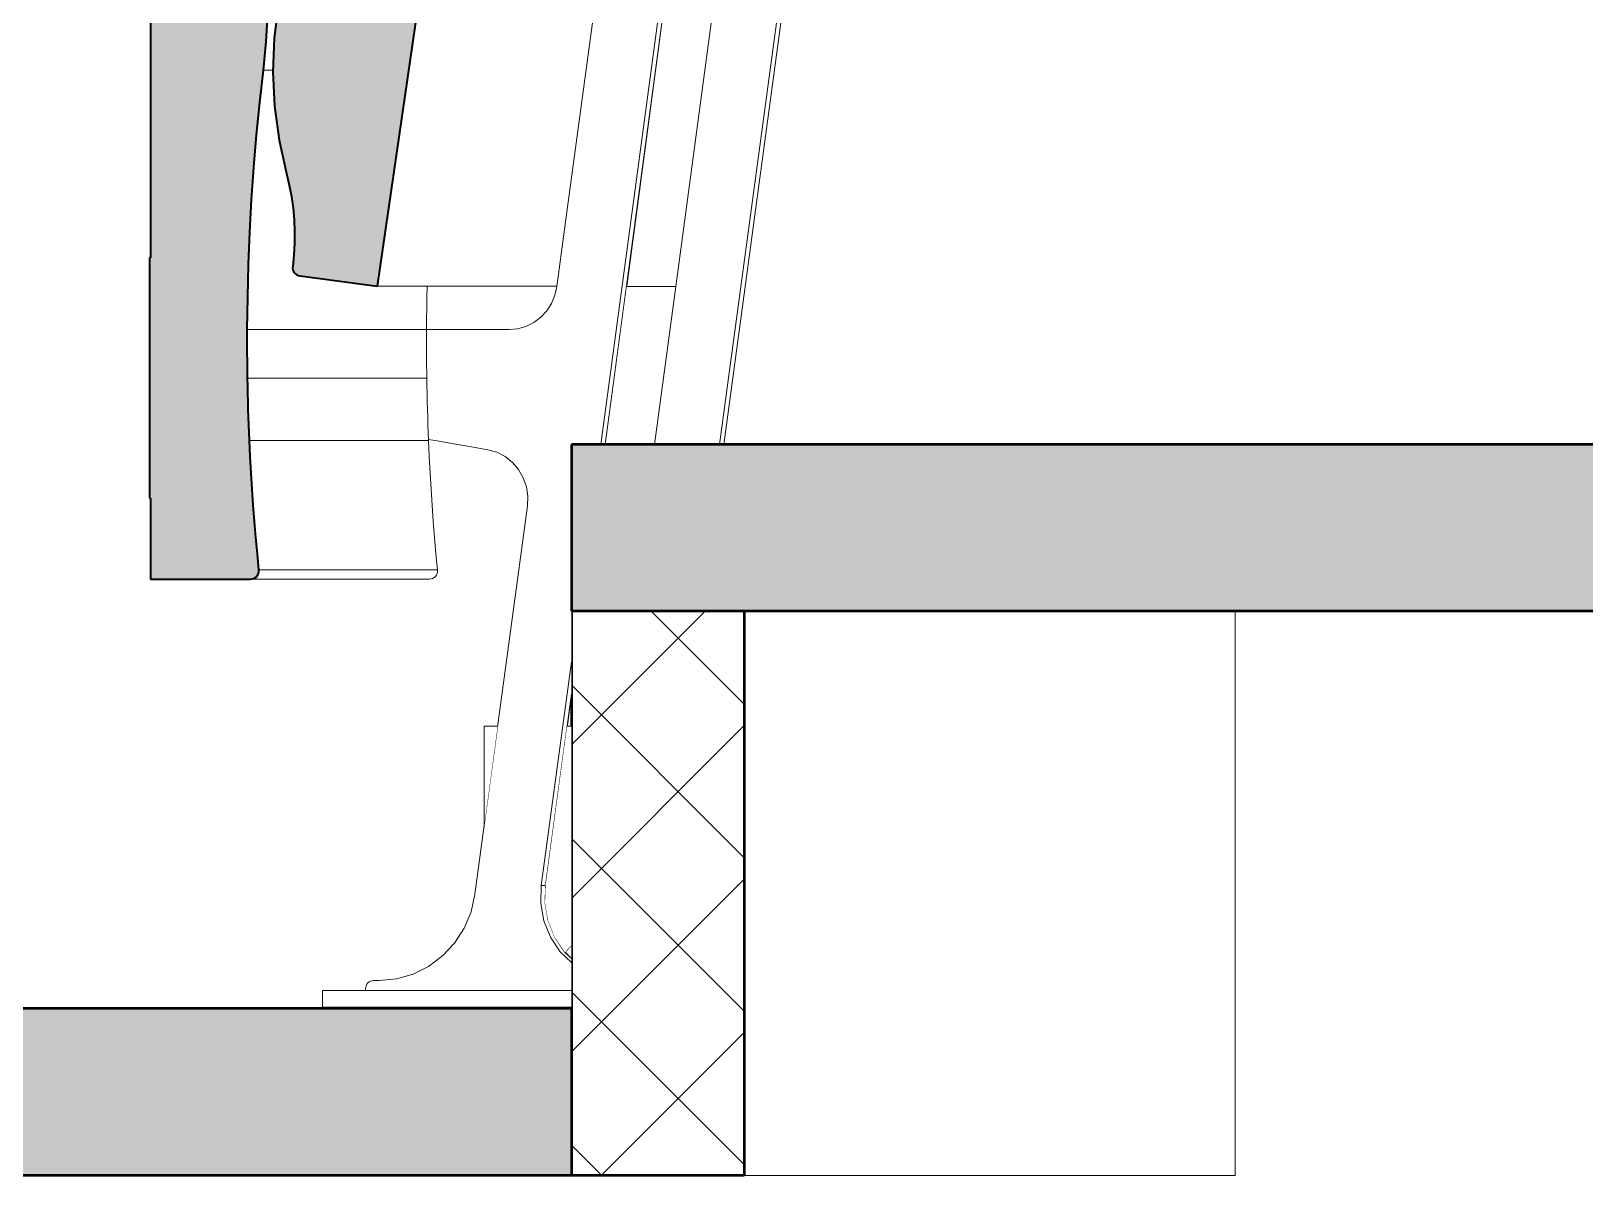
# Model space of a CAD drawing. Header units: millimetres. Extents: x -46169 to 247764, y -86316 to 18123.
# Drawn here: x 237714 to 238645, y -80099 to -79400 of the extents above; entities that cross this region are included whole.
import ezdxf

# ---------------------------------------------------------------- set-up
doc = ezdxf.new("R2010")
doc.units = ezdxf.units.MM
doc.header["$MEASUREMENT"] = 0
doc.linetypes.add('Wipeout_Contour', pattern=[1000, 0, -1000])
for name, color, linetype in [('New_A-20-M_Floor_Slab', 7, 'Continuous'), ('New_A-20-M_Roof', 7, 'Continuous'), ('New_A-25-M_Wall_Int', 7, 'Continuous'), ('New_A-35-M_FFE_Fixed', 7, 'Continuous')]:
    doc.layers.add(name, color=color, linetype=linetype)
for name, color, linetype, lineweight, true_color in [('New_A-20-M_Floor_Slab_Pen_No__107', 7, 'Continuous', 15, 0xa6a6a6), ('New_A-20-M_Floor_Slab_Pen_No__27', 7, 'Continuous', 50, 0x2a2a2a), ('New_A-20-M_Floor_Slab_Pen_No__29', 7, 'Continuous', 50, 0x2a2a2a), ('New_A-20-M_Floor_Slab_Pen_No__81', 7, 'Continuous', 20, 0x6a6a6a), ('New_A-35-M_FFE_Fixed_Pen_No__104', 7, 'Continuous', 15, 0xa6a6a6), ('New_A-35-M_FFE_Fixed_Pen_No__44', 7, 'Continuous', 35, 0x444444)]:
    doc.layers.add(name, color=color, linetype=linetype, lineweight=lineweight, true_color=true_color)
for name, color, linetype, lineweight in [('New_A-20-M_Floor_Slab_Pen_No__87', 8, 'Continuous', 20), ('New_A-20-M_Floor_Slab_Pen_No__89', 8, 'Continuous', 20), ('New_A-35-M_FFE_Fixed_Pen_No__1', 7, 'Continuous', 13)]:
    doc.layers.add(name, color=color, linetype=linetype, lineweight=lineweight)

# ---------------------------------------------------------------- blocks, each defined once
blk = doc.blocks.new('Section Elem_36_5', base_point=(221877.12, -83027.49))
at = {"color": 254, "linetype": 'Wipeout_Contour', "lineweight": 0, "ltscale": 3262359.60868925}
blk.add_wipeout([(237950.93, -79579.22), (238000.37, -79579.22), (238005.53, -79578.74), (238010.53, -79577.31), (238015.2, -79574.99), (238019.4, -79571.85), (238022.98, -79567.98), (238025.85, -79563.51), (238027.9, -79558.59), (238029.07, -79553.36), (238029.08, -79553.29), (237951.31, -79553.29), (237951.15, -79559.75)], dxfattribs=at).dxf.layer = 'New_A-25-M_Wall_Int'
at = {"color": 254, "linetype": 'Wipeout_Contour', "lineweight": 0, "ltscale": 1004134.804204166}
blk.add_wipeout([(238057.91, -79647.99), (238087.49, -79647.99), (238100.25, -79553.36), (238070.67, -79553.36)], dxfattribs=at).dxf.layer = 'New_A-25-M_Wall_Int'
at = {"color": 254, "linetype": 'Wipeout_Contour', "lineweight": 0, "ltscale": 753180.432193}
blk.add_wipeout([(238037.76, -79797.47), (238035.16, -79816.74), (238037.76, -79816.74)], dxfattribs=at).dxf.layer = 'New_A-25-M_Wall_Int'
blk = doc.blocks.new('Section Elem_75_5', base_point=(221877.12, -83027.49))
at = {"color": 254, "linetype": 'Wipeout_Contour', "lineweight": 0, "ltscale": 1005508.929071973}
blk.add_wipeout([(238435.4, -79747.99), (238235.4, -79747.99), (238235.4, -80085.99), (238435.4, -80085.99)], dxfattribs=at).dxf.layer = 'New_A-20-M_Floor_Slab'
at = {"layer": 'New_A-20-M_Floor_Slab_Pen_No__87', "linetype": 'Continuous'}
for p, q in [((238435.4, -80085.99), (238435.4, -79747.99)), ((238235.4, -80085.99), (238435.4, -80085.99))]:
    blk.add_line(p, q, dxfattribs=at)
blk = doc.blocks.new('Section Elem_76_5', base_point=(221877.12, -83027.49))
at = {"layer": 'New_A-20-M_Floor_Slab_Pen_No__27', "linetype": 'Continuous'}
for p, q in [((238037.76, -79747.99), (238037.76, -79985.99)), ((238037.76, -79985.99), (238037.76, -80085.99))]:
    blk.add_line(p, q, dxfattribs=at)
at = {"color": 254, "linetype": 'Wipeout_Contour', "lineweight": 0, "ltscale": 1004951.23811789}
blk.add_wipeout([(238141.29, -80085.99), (238235.4, -80085.99), (238235.4, -79747.99), (238141.29, -79747.99)], dxfattribs=at).dxf.layer = 'New_A-20-M_Floor_Slab'
at = {"layer": 'New_A-20-M_Floor_Slab_Pen_No__107', "linetype": 'Continuous'}
h = blk.add_hatch(dxfattribs=at)
h.set_pattern_fill('Concrete_Block_0005', color=256, style=0, pattern_type=2)
h.set_pattern_definition([(45, (221877.115, -83027.49), (-45.96194, 45.96194), []), (135, (221877.115, -83027.49), (45.96194, 45.96194), [])])
h.paths.add_polyline_path([(238141.29, -80085.99), (238141.29, -79747.99), (238037.76, -79747.99), (238037.76, -80085.99)])
at = {"layer": 'New_A-20-M_Floor_Slab_Pen_No__27', "linetype": 'Continuous'}
for p, q in [((238141.29, -79747.99), (238141.29, -80085.99)), ((238141.29, -80085.99), (238037.76, -80085.99))]:
    blk.add_line(p, q, dxfattribs=at)
at = {"layer": 'New_A-20-M_Floor_Slab_Pen_No__87', "linetype": 'Continuous'}
blk.add_line((238235.4, -80085.99), (238141.29, -80085.99), dxfattribs=at)
blk = doc.blocks.new('Section Elem_81_5', base_point=(221877.12, -83027.49))
at = {"color": 254, "linetype": 'Wipeout_Contour', "lineweight": 0, "ltscale": 997328.976935}
blk.add_wipeout([(240783.96, -79427.49), (230618.33, -82957.6), (230624.49, -82975.35), (240841.25, -79427.49)], dxfattribs=at).dxf.layer = 'New_A-20-M_Roof'
blk = doc.blocks.new('Section Elem_83_5', base_point=(221877.12, -83027.49))
at = {"layer": 'New_A-35-M_FFE_Fixed_Pen_No__44', "linetype": 'Continuous'}
for p, q in [((237785.61, -79536.22), (237785.06, -79536.22)), ((237785.58, -79680.22), (237785.06, -79680.22)), ((237785.58, -79680.22), (237785.58, -79728.72))]:
    blk.add_line(p, q, dxfattribs=at)
at = {"layer": 'New_A-35-M_FFE_Fixed_Pen_No__44', "linetype": 'Continuous', "flags": 128}
blk.add_lwpolyline([(237785.06, -79536.22), (237785.06, -79668.22), (237785.06, -79680.22)], dxfattribs=at)
at = {"color": 254, "linetype": 'Wipeout_Contour', "lineweight": 0, "ltscale": 1253802.841911529}
blk.add_wipeout([(237855.81, -79389.7), (237854.93, -79406.78), (237859.64, -79406.78), (237859.73, -79404.35), (237861.53, -79389.7)], dxfattribs=at).dxf.layer = 'New_A-35-M_FFE_Fixed'
at = {"color": 254, "linetype": 'Wipeout_Contour', "lineweight": 0, "ltscale": 1253844.255161759}
blk.add_wipeout([(237851.08, -79443.16), (237859.83, -79443.16), (237858.96, -79424.85), (237859, -79423.8), (237853.27, -79423.8)], dxfattribs=at).dxf.layer = 'New_A-35-M_FFE_Fixed'
at = {"color": 254, "linetype": 'Wipeout_Contour', "lineweight": 0, "ltscale": 1755554.52675709}
blk.add_wipeout([(237847.53, -79481.95), (237846.18, -79501.38), (237870.28, -79501.38), (237870.02, -79499.51), (237868.71, -79492.6), (237867.07, -79485.76), (237866.23, -79481.95)], dxfattribs=at).dxf.layer = 'New_A-35-M_FFE_Fixed'
at = {"color": 254, "linetype": 'Wipeout_Contour', "lineweight": 0, "ltscale": 1003443.283444977}
blk.add_wipeout([(237950.96, -79597.34), (237843.6, -79597.34), (237843.64, -79600.97), (237951, -79600.97)], dxfattribs=at).dxf.layer = 'New_A-35-M_FFE_Fixed'
at = {"color": 254, "linetype": 'Wipeout_Contour', "lineweight": 0, "ltscale": 1003458.352119042}
blk.add_wipeout([(237843.74, -79608.22), (237843.83, -79612.89), (237951.17, -79612.89), (237951.09, -79608.22)], dxfattribs=at).dxf.layer = 'New_A-35-M_FFE_Fixed'
at = {"color": 254, "linetype": 'Wipeout_Contour', "lineweight": 0, "ltscale": 1003513.941555517}
blk.add_wipeout([(237844.88, -79645.63), (237845.35, -79655.35), (237952.59, -79655.35), (237952.16, -79645.63)], dxfattribs=at).dxf.layer = 'New_A-35-M_FFE_Fixed'
at = {"color": 254, "linetype": 'Wipeout_Contour', "lineweight": 0, "ltscale": 1003618.432344402}
blk.add_wipeout([(237849.61, -79713.54), (237850.57, -79723.22), (237957.46, -79723.22), (237956.57, -79713.54)], dxfattribs=at).dxf.layer = 'New_A-35-M_FFE_Fixed'
at = {"color": 254, "linetype": 'Wipeout_Contour', "lineweight": 0, "ltscale": 1004387.501944501}
blk.add_wipeout([(238027.77, -79943.32), (238025.19, -79943.32), (238031.08, -79952.06), (238033.67, -79952.06)], dxfattribs=at).dxf.layer = 'New_A-35-M_FFE_Fixed'
at = {"color": 254, "linetype": 'Wipeout_Contour', "lineweight": 0, "ltscale": 1004177.899961371}
blk.add_wipeout([(237888.66, -79985.24), (238037.76, -79985.24), (238037.76, -79975.24), (237888.66, -79975.24)], dxfattribs=at).dxf.layer = 'New_A-35-M_FFE_Fixed'
at = {"layer": 'New_A-35-M_FFE_Fixed_Pen_No__1', "linetype": 'Continuous'}
for p, q in [((237888.66, -79985.24), (237888.66, -79975.24)), ((238037.76, -79985.24), (237888.66, -79985.24))]:
    blk.add_line(p, q, dxfattribs=at)
at = {"color": 254, "linetype": 'Wipeout_Contour', "lineweight": 0, "ltscale": 1003055.993396567}
blk.add_wipeout([(237854.93, -79406.78), (237853.27, -79423.8), (237859, -79423.8), (237859.64, -79406.78)], dxfattribs=at).dxf.layer = 'New_A-35-M_FFE_Fixed'
at = {"color": 254, "linetype": 'Wipeout_Contour', "lineweight": 0, "ltscale": 1253912.08384348}
blk.add_wipeout([(237849.17, -79462.54), (237847.53, -79481.95), (237866.23, -79481.95), (237862.65, -79465.69), (237862.23, -79462.54)], dxfattribs=at).dxf.layer = 'New_A-35-M_FFE_Fixed'
at = {"color": 254, "linetype": 'Wipeout_Contour', "lineweight": 0, "ltscale": 1755610.188940578}
blk.add_wipeout([(237846.18, -79501.38), (237845.11, -79520.82), (237871.91, -79520.82), (237871.92, -79520.48), (237871.62, -79513.46), (237870.99, -79506.47), (237870.28, -79501.38)], dxfattribs=at).dxf.layer = 'New_A-35-M_FFE_Fixed'
at = {"color": 254, "linetype": 'Wipeout_Contour', "lineweight": 0, "ltscale": 1003438.567596476}
blk.add_wipeout([(237950.94, -79593.72), (237843.58, -79593.72), (237843.6, -79597.34), (237950.96, -79597.34)], dxfattribs=at).dxf.layer = 'New_A-35-M_FFE_Fixed'
at = {"color": 254, "linetype": 'Wipeout_Contour', "lineweight": 0, "ltscale": 1003503.584544703}
blk.add_wipeout([(237951.97, -79640.96), (237844.68, -79640.96), (237844.88, -79645.63), (237952.16, -79645.63)], dxfattribs=at).dxf.layer = 'New_A-35-M_FFE_Fixed'
at = {"color": 254, "linetype": 'Wipeout_Contour', "lineweight": 0, "ltscale": 1003602.754141755}
blk.add_wipeout([(237955.75, -79703.86), (237848.73, -79703.86), (237849.61, -79713.54), (237956.57, -79713.54)], dxfattribs=at).dxf.layer = 'New_A-35-M_FFE_Fixed'
at = {"color": 254, "linetype": 'Wipeout_Contour', "lineweight": 0, "ltscale": 1003622.958807208}
blk.add_wipeout([(237848.45, -79727.77), (237847.52, -79728.29), (237954.61, -79728.29), (237955.49, -79727.77)], dxfattribs=at).dxf.layer = 'New_A-35-M_FFE_Fixed'
at = {"color": 254, "linetype": 'Wipeout_Contour', "lineweight": 0, "ltscale": 1004356.967606166}
blk.add_wipeout([(238021.22, -79933.47), (238025.19, -79943.32), (238027.77, -79943.32), (238023.81, -79933.47)], dxfattribs=at).dxf.layer = 'New_A-35-M_FFE_Fixed'
at = {"color": 254, "linetype": 'Wipeout_Contour', "lineweight": 0, "ltscale": 1004417.256305071}
blk.add_wipeout([(238033.67, -79952.06), (238031.08, -79952.06), (238037.76, -79958.48), (238037.76, -79955.99)], dxfattribs=at).dxf.layer = 'New_A-35-M_FFE_Fixed'
at = {"layer": 'New_A-35-M_FFE_Fixed_Pen_No__1', "linetype": 'Continuous'}
blk.add_line((237853.27, -79423.8), (237859, -79423.8), dxfattribs=at)
at = {"color": 254, "linetype": 'Wipeout_Contour', "lineweight": 0, "ltscale": 1253875.658193865}
blk.add_wipeout([(237851.08, -79443.16), (237849.17, -79462.54), (237862.23, -79462.54), (237859.94, -79445.35), (237859.83, -79443.16)], dxfattribs=at).dxf.layer = 'New_A-35-M_FFE_Fixed'
at = {"color": 254, "linetype": 'Wipeout_Contour', "lineweight": 0, "ltscale": 1504836.267107957}
blk.add_wipeout([(237845.11, -79520.82), (237844.31, -79540.28), (237870.89, -79540.28), (237871.49, -79534.51), (237871.87, -79527.5), (237871.91, -79520.82)], dxfattribs=at).dxf.layer = 'New_A-35-M_FFE_Fixed'
at = {"color": 254, "linetype": 'Wipeout_Contour', "lineweight": 0, "ltscale": 1003429.24312204}
blk.add_wipeout([(237843.55, -79586.47), (237843.56, -79590.09), (237950.92, -79590.09), (237950.92, -79586.47)], dxfattribs=at).dxf.layer = 'New_A-35-M_FFE_Fixed'
at = {"color": 254, "linetype": 'Wipeout_Contour', "lineweight": 0, "ltscale": 1003448.034991885}
blk.add_wipeout([(237843.64, -79600.97), (237843.68, -79604.59), (237951.04, -79604.59), (237951, -79600.97)], dxfattribs=at).dxf.layer = 'New_A-35-M_FFE_Fixed'
at = {"color": 254, "linetype": 'Wipeout_Contour', "lineweight": 0, "ltscale": 1003496.945798571}
blk.add_wipeout([(237951.8, -79636.28), (237844.5, -79636.28), (237844.68, -79640.96), (237951.97, -79640.96)], dxfattribs=at).dxf.layer = 'New_A-35-M_FFE_Fixed'
at = {"color": 254, "linetype": 'Wipeout_Contour', "lineweight": 0, "ltscale": 1003587.325016024}
blk.add_wipeout([(237847.91, -79694.16), (237848.73, -79703.86), (237955.75, -79703.86), (237954.99, -79694.16)], dxfattribs=at).dxf.layer = 'New_A-35-M_FFE_Fixed'
at = {"color": 254, "linetype": 'Wipeout_Contour', "lineweight": 0, "ltscale": 1003619.899112512}
blk.add_wipeout([(237846.49, -79728.61), (237953.66, -79728.61), (237954.61, -79728.29), (237847.52, -79728.29)], dxfattribs=at).dxf.layer = 'New_A-35-M_FFE_Fixed'
at = {"color": 254, "linetype": 'Wipeout_Contour', "lineweight": 0, "ltscale": 1004332.96823292}
blk.add_wipeout([(238021.22, -79933.47), (238023.81, -79933.47), (238021.94, -79922.99), (238019.35, -79922.99)], dxfattribs=at).dxf.layer = 'New_A-35-M_FFE_Fixed'
at = {"color": 254, "linetype": 'Wipeout_Contour', "lineweight": 0, "ltscale": 3762452.612612829}
blk.add_wipeout([(237843.8, -79559.75), (237951.15, -79559.75), (237951.31, -79553.29), (237921.33, -79553.29), (237875.19, -79547.06), (237874.21, -79546.84), (237873.3, -79546.43), (237872.48, -79545.86), (237871.8, -79545.16), (237871.27, -79544.33), (237870.91, -79543.43), (237870.74, -79542.47), (237870.77, -79541.5), (237870.89, -79540.28), (237844.31, -79540.28)], dxfattribs=at).dxf.layer = 'New_A-35-M_FFE_Fixed'
at = {"color": 254, "linetype": 'Wipeout_Contour', "lineweight": 0, "ltscale": 1003452.822207366}
blk.add_wipeout([(237843.68, -79604.59), (237843.74, -79608.22), (237951.09, -79608.22), (237951.04, -79604.59)], dxfattribs=at).dxf.layer = 'New_A-35-M_FFE_Fixed'
at = {"color": 254, "linetype": 'Wipeout_Contour', "lineweight": 0, "ltscale": 1003490.365918266}
blk.add_wipeout([(237844.33, -79631.6), (237844.5, -79636.28), (237951.8, -79636.28), (237951.65, -79631.6)], dxfattribs=at).dxf.layer = 'New_A-35-M_FFE_Fixed'
at = {"color": 254, "linetype": 'Wipeout_Contour', "lineweight": 0, "ltscale": 1003572.145719825}
blk.add_wipeout([(237954.29, -79684.47), (237847.17, -79684.47), (237847.91, -79694.16), (237954.99, -79694.16)], dxfattribs=at).dxf.layer = 'New_A-35-M_FFE_Fixed'
at = {"color": 254, "linetype": 'Wipeout_Contour', "lineweight": 0, "ltscale": 1003616.326530597}
blk.add_wipeout([(237845.42, -79728.72), (237952.66, -79728.72), (237953.66, -79728.61), (237846.49, -79728.61)], dxfattribs=at).dxf.layer = 'New_A-35-M_FFE_Fixed'
at = {"color": 254, "linetype": 'Wipeout_Contour', "lineweight": 0, "ltscale": 1003405.858391747}
blk.add_wipeout([(237843.8, -79559.75), (237843.57, -79579.22), (237950.93, -79579.22), (237951.15, -79559.75)], dxfattribs=at).dxf.layer = 'New_A-35-M_FFE_Fixed'
at = {"color": 254, "linetype": 'Wipeout_Contour', "lineweight": 0, "ltscale": 1003483.844979993}
blk.add_wipeout([(237951.51, -79626.93), (237844.18, -79626.93), (237844.33, -79631.6), (237951.65, -79631.6)], dxfattribs=at).dxf.layer = 'New_A-35-M_FFE_Fixed'
at = {"color": 254, "linetype": 'Wipeout_Contour', "lineweight": 0, "ltscale": 1003557.217003116}
blk.add_wipeout([(237953.66, -79674.76), (237846.49, -79674.76), (237847.17, -79684.47), (237954.29, -79684.47)], dxfattribs=at).dxf.layer = 'New_A-35-M_FFE_Fixed'
at = {"color": 254, "linetype": 'Wipeout_Contour', "lineweight": 0, "ltscale": 1003627.860235966}
blk.add_wipeout([(237850.56, -79724.27), (237850.33, -79725.28), (237957.24, -79725.28), (237957.46, -79724.27)], dxfattribs=at).dxf.layer = 'New_A-35-M_FFE_Fixed'
at = {"color": 254, "linetype": 'Wipeout_Contour', "lineweight": 0, "ltscale": 1003420.061809931}
blk.add_wipeout([(237843.55, -79582.84), (237950.92, -79582.84), (237950.93, -79579.22), (237843.57, -79579.22)], dxfattribs=at).dxf.layer = 'New_A-35-M_FFE_Fixed'
at = {"color": 254, "linetype": 'Wipeout_Contour', "lineweight": 0, "ltscale": 1003477.383057752}
blk.add_wipeout([(237844.05, -79622.25), (237844.18, -79626.93), (237951.51, -79626.93), (237951.38, -79622.25)], dxfattribs=at).dxf.layer = 'New_A-35-M_FFE_Fixed'
at = {"color": 254, "linetype": 'Wipeout_Contour', "lineweight": 0, "ltscale": 1003542.539592034}
blk.add_wipeout([(237845.89, -79665.06), (237846.49, -79674.76), (237953.66, -79674.76), (237953.09, -79665.06)], dxfattribs=at).dxf.layer = 'New_A-35-M_FFE_Fixed'
at = {"color": 254, "linetype": 'Wipeout_Contour', "lineweight": 0, "ltscale": 1003627.877939342}
blk.add_wipeout([(237849.89, -79726.23), (237956.83, -79726.23), (237957.24, -79725.28), (237850.33, -79725.28)], dxfattribs=at).dxf.layer = 'New_A-35-M_FFE_Fixed'
at = {"color": 254, "linetype": 'Wipeout_Contour', "lineweight": 0, "ltscale": 1003424.634556996}
blk.add_wipeout([(237843.55, -79582.84), (237843.55, -79586.47), (237950.92, -79586.47), (237950.92, -79582.84)], dxfattribs=at).dxf.layer = 'New_A-35-M_FFE_Fixed'
at = {"color": 254, "linetype": 'Wipeout_Contour', "lineweight": 0, "ltscale": 1003470.980226432}
blk.add_wipeout([(237951.27, -79617.57), (237843.93, -79617.57), (237844.05, -79622.25), (237951.38, -79622.25)], dxfattribs=at).dxf.layer = 'New_A-35-M_FFE_Fixed'
at = {"color": 254, "linetype": 'Wipeout_Contour', "lineweight": 0, "ltscale": 1003528.114207476}
blk.add_wipeout([(237952.59, -79655.35), (237845.35, -79655.35), (237845.89, -79665.06), (237953.09, -79665.06)], dxfattribs=at).dxf.layer = 'New_A-35-M_FFE_Fixed'
at = {"color": 254, "linetype": 'Wipeout_Contour', "lineweight": 0, "ltscale": 1003625.372896423}
blk.add_wipeout([(237848.45, -79727.77), (237955.49, -79727.77), (237956.24, -79727.07), (237849.25, -79727.07)], dxfattribs=at).dxf.layer = 'New_A-35-M_FFE_Fixed'
at = {"color": 254, "linetype": 'Wipeout_Contour', "lineweight": 0, "ltscale": 1003433.887478032}
blk.add_wipeout([(237843.56, -79590.09), (237843.58, -79593.72), (237950.94, -79593.72), (237950.92, -79590.09)], dxfattribs=at).dxf.layer = 'New_A-35-M_FFE_Fixed'
at = {"color": 254, "linetype": 'Wipeout_Contour', "lineweight": 0, "ltscale": 1003464.636555698}
blk.add_wipeout([(237843.83, -79612.89), (237843.93, -79617.57), (237951.27, -79617.57), (237951.17, -79612.89)], dxfattribs=at).dxf.layer = 'New_A-35-M_FFE_Fixed'
at = {"color": 254, "linetype": 'Wipeout_Contour', "lineweight": 0, "ltscale": 1003627.036664318}
blk.add_wipeout([(237849.25, -79727.07), (237956.24, -79727.07), (237956.83, -79726.23), (237849.89, -79726.23)], dxfattribs=at).dxf.layer = 'New_A-35-M_FFE_Fixed'
at = {"color": 254, "linetype": 'Wipeout_Contour', "lineweight": 0, "ltscale": 1003626.98431824}
blk.add_wipeout([(237850.56, -79724.27), (237957.46, -79724.27), (237957.46, -79723.22), (237850.57, -79723.22)], dxfattribs=at).dxf.layer = 'New_A-35-M_FFE_Fixed'
at = {"layer": 'New_A-35-M_FFE_Fixed_Pen_No__104', "linetype": 'Continuous'}
blk.add_hatch(color=256, dxfattribs=at).paths.add_polyline_path([(237849.89, -79726.23), (237850.33, -79725.28), (237850.56, -79724.27), (237850.57, -79723.22), (237849.61, -79713.54), (237848.73, -79703.86), (237847.91, -79694.16), (237847.17, -79684.47), (237846.49, -79674.76), (237845.89, -79665.06), (237845.35, -79655.35), (237844.88, -79645.63), (237844.68, -79640.96), (237844.5, -79636.28), (237844.33, -79631.6), (237844.18, -79626.93), (237844.05, -79622.25), (237843.93, -79617.57), (237843.83, -79612.89), (237843.74, -79608.22), (237843.68, -79604.59), (237843.64, -79600.97), (237843.6, -79597.34), (237843.58, -79593.72), (237843.56, -79590.09), (237843.55, -79586.47), (237843.55, -79582.84), (237843.57, -79579.22), (237843.8, -79559.75), (237844.31, -79540.28), (237845.11, -79520.82), (237846.18, -79501.38), (237847.53, -79481.95), (237849.17, -79462.54), (237851.08, -79443.16), (237853.27, -79423.8), (237854.93, -79406.78), (237855.81, -79389.7), (237855.93, -79372.61), (237855.26, -79355.52), (237853.82, -79338.48), (237851.61, -79321.52), (237848.63, -79304.67), (237844.89, -79287.96), (237843.86, -79285.11), (237842.27, -79282.52), (237840.17, -79280.29), (237837.65, -79278.51), (237834.81, -79277.26), (237831.77, -79276.57), (237828.65, -79276.49), (237825.57, -79277.01), (237787.68, -79287.34), (237785.06, -79288.3), (237782.67, -79289.7), (237780.58, -79291.5), (237778.86, -79293.62), (237777.55, -79296.01), (237776.72, -79298.59), (237776.37, -79301.27), (237776.53, -79303.97), (237785.61, -79379.84), (237785.61, -79536.22), (237785.06, -79536.22), (237785.06, -79668.22), (237785.06, -79680.22), (237785.58, -79680.22), (237785.58, -79728.72), (237791.79, -79728.72), (237804.21, -79728.72), (237845.42, -79728.72), (237846.49, -79728.61), (237847.52, -79728.29), (237848.45, -79727.77), (237849.25, -79727.07)])
at = {"layer": 'New_A-35-M_FFE_Fixed_Pen_No__44', "linetype": 'Continuous', "flags": 128}
for points in [[(237785.58, -79728.72), (237791.79, -79728.72), (237804.21, -79728.72), (237845.42, -79728.72), (237846.49, -79728.61), (237847.52, -79728.29), (237848.45, -79727.77), (237849.25, -79727.07), (237849.89, -79726.23), (237850.33, -79725.28), (237850.56, -79724.27), (237850.57, -79723.22), (237849.61, -79713.54), (237848.73, -79703.86), (237847.91, -79694.16), (237847.17, -79684.47), (237846.49, -79674.76), (237845.89, -79665.06), (237845.35, -79655.35), (237844.88, -79645.63), (237844.68, -79640.96), (237844.5, -79636.28), (237844.33, -79631.6), (237844.18, -79626.93), (237844.05, -79622.25), (237843.93, -79617.57), (237843.83, -79612.89), (237843.74, -79608.22), (237843.68, -79604.59), (237843.64, -79600.97), (237843.6, -79597.34), (237843.58, -79593.72), (237843.56, -79590.09), (237843.55, -79586.47), (237843.55, -79582.84), (237843.57, -79579.22), (237843.8, -79559.75), (237844.31, -79540.28), (237845.11, -79520.82), (237846.18, -79501.38), (237847.53, -79481.95), (237849.17, -79462.54), (237851.08, -79443.16), (237853.27, -79423.8), (237854.93, -79406.78), (237855.81, -79389.7)], [(237785.61, -79379.84), (237785.61, -79536.22)]]:
    blk.add_lwpolyline(points, dxfattribs=at)
at = {"color": 254, "linetype": 'Wipeout_Contour', "lineweight": 0, "ltscale": 21582817.75401804}
blk.add_wipeout([(237914.45, -79974.24), (237914.45, -79975.24), (238037.76, -79975.24), (238037.76, -79958.48), (238031.08, -79952.06), (238025.19, -79943.32), (238021.22, -79933.47), (238019.35, -79922.99), (238019.68, -79912.33), (238037.76, -79778.27), (238037.76, -79647.99), (238055.33, -79647.99), (238165.17, -78833.4), (238167.02, -78825.02), (238170.22, -78817.1), (238174.69, -78809.86), (238180.3, -78803.52), (238186.86, -78798.27), (238194.2, -78794.26), (238202.1, -78791.6), (238210.32, -78790.39), (238211.22, -78790.25), (238212.08, -78789.93), (238212.87, -78789.46), (238213.56, -78788.83), (238214.12, -78788.09), (238214.53, -78787.25), (238214.79, -78786.34), (238214.88, -78785.4), (238214.88, -78784.31), (238132.77, -78784.31), (238029.07, -79553.36), (238027.9, -79558.59), (238025.85, -79563.51), (238022.98, -79567.98), (238019.4, -79571.85), (238015.2, -79574.99), (238010.53, -79577.31), (238005.53, -79578.74), (238000.37, -79579.22), (237950.93, -79579.22), (237950.92, -79582.84), (237950.92, -79586.47), (237950.92, -79590.09), (237950.94, -79593.72), (237950.96, -79597.34), (237951, -79600.97), (237951.04, -79604.59), (237951.09, -79608.22), (237951.17, -79612.89), (237951.27, -79617.57), (237951.38, -79622.25), (237951.51, -79626.93), (237951.65, -79631.6), (237951.8, -79636.28), (237951.97, -79640.96), (237952.13, -79644.98), (237958.6, -79646.14), (237968.28, -79647.85), (237977.96, -79649.52), (237987.65, -79651.16), (237993, -79652.69), (237997.98, -79655.25), (238002.39, -79658.75), (238006.07, -79663.05), (238008.9, -79668), (238010.75, -79673.42), (238011.58, -79679.11), (238011.34, -79684.86), (237979.97, -79917.54), (237977.62, -79927.98), (237973.52, -79937.83), (237967.79, -79946.77), (237960.61, -79954.51), (237952.22, -79960.79), (237942.88, -79965.44), (237932.89, -79968.28), (237922.57, -79969.24), (237919.28, -79969.24), (237918.34, -79969.34), (237917.43, -79969.62), (237916.6, -79970.08), (237915.86, -79970.71), (237915.26, -79971.46), (237914.82, -79972.33), (237914.54, -79973.27)], dxfattribs=at).dxf.layer = 'New_A-35-M_FFE_Fixed'
at = {"layer": 'New_A-35-M_FFE_Fixed_Pen_No__1', "linetype": 'Continuous'}
for p, q in [((237951.15, -79559.75), (237950.93, -79579.22)), ((238025.85, -79563.51), (238027.9, -79558.59)), ((238019.4, -79571.85), (238022.98, -79567.98)), ((238022.98, -79567.98), (238025.85, -79563.51)), ((237843.57, -79579.22), (237950.93, -79579.22)), ((237950.93, -79579.22), (237950.92, -79582.84)), ((237950.93, -79579.22), (238000.37, -79579.22)), ((238000.37, -79579.22), (238005.53, -79578.74)), ((238005.53, -79578.74), (238010.53, -79577.31)), ((238010.53, -79577.31), (238015.2, -79574.99)), ((238015.2, -79574.99), (238019.4, -79571.85)), ((237950.92, -79582.84), (237950.92, -79586.47)), ((237950.92, -79586.47), (237950.92, -79590.09)), ((237950.92, -79590.09), (237950.94, -79593.72)), ((237950.94, -79593.72), (237950.96, -79597.34)), ((237950.96, -79597.34), (237951, -79600.97)), ((237843.74, -79608.22), (237951.09, -79608.22)), ((237951, -79600.97), (237951.04, -79604.59)), ((237951.04, -79604.59), (237951.09, -79608.22)), ((237951.09, -79608.22), (237951.17, -79612.89)), ((237951.17, -79612.89), (237951.27, -79617.57)), ((237951.27, -79617.57), (237951.38, -79622.25)), ((237951.38, -79622.25), (237951.51, -79626.93)), ((237951.51, -79626.93), (237951.65, -79631.6)), ((237951.65, -79631.6), (237951.8, -79636.28)), ((237951.8, -79636.28), (237951.97, -79640.96)), ((237844.88, -79645.63), (237952.16, -79645.63)), ((237951.97, -79640.96), (237952.16, -79645.63)), ((237958.6, -79646.14), (237952.13, -79644.98)), ((237952.16, -79645.63), (237952.59, -79655.35)), ((237968.28, -79647.85), (237958.6, -79646.14)), ((237977.96, -79649.52), (237968.28, -79647.85)), ((237987.65, -79651.16), (237977.96, -79649.52)), ((237993, -79652.69), (237987.65, -79651.16)), ((237997.98, -79655.25), (237993, -79652.69)), ((237952.59, -79655.35), (237953.09, -79665.06)), ((238002.39, -79658.75), (237997.98, -79655.25)), ((238006.07, -79663.05), (238002.39, -79658.75)), ((238008.9, -79668), (238006.07, -79663.05)), ((237953.09, -79665.06), (237953.66, -79674.76)), ((238010.75, -79673.42), (238008.9, -79668)), ((238011.58, -79679.11), (238010.75, -79673.42)), ((237953.66, -79674.76), (237954.29, -79684.47)), ((238011.34, -79684.86), (238011.58, -79679.11)), ((237954.29, -79684.47), (237954.99, -79694.16)), ((237979.97, -79917.54), (238011.34, -79684.86)), ((237954.99, -79694.16), (237955.75, -79703.86)), ((237955.75, -79703.86), (237956.57, -79713.54)), ((237956.57, -79713.54), (237957.46, -79723.22)), ((237845.42, -79728.72), (237952.66, -79728.72)), ((237850.57, -79723.22), (237957.46, -79723.22)), ((237953.66, -79728.61), (237952.66, -79728.72)), ((237954.61, -79728.29), (237953.66, -79728.61)), ((237955.49, -79727.77), (237954.61, -79728.29)), ((237956.24, -79727.07), (237955.49, -79727.77)), ((237956.83, -79726.23), (237956.24, -79727.07)), ((237957.24, -79725.28), (237956.83, -79726.23)), ((237957.46, -79724.27), (237957.24, -79725.28)), ((237957.46, -79723.22), (237957.46, -79724.27)), ((237977.62, -79927.98), (237979.97, -79917.54)), ((237973.52, -79937.83), (237977.62, -79927.98)), ((238021.22, -79933.47), (238025.19, -79943.32)), ((238023.81, -79933.47), (238027.77, -79943.32)), ((237967.79, -79946.77), (237973.52, -79937.83)), ((237960.61, -79954.51), (237967.79, -79946.77)), ((237942.88, -79965.44), (237952.22, -79960.79)), ((237952.22, -79960.79), (237960.61, -79954.51)), ((237914.82, -79972.33), (237915.26, -79971.46)), ((237915.26, -79971.46), (237915.86, -79970.71)), ((237915.86, -79970.71), (237916.6, -79970.08)), ((237916.6, -79970.08), (237917.43, -79969.62)), ((237917.43, -79969.62), (237918.34, -79969.34)), ((237918.34, -79969.34), (237919.28, -79969.24)), ((237919.28, -79969.24), (237922.57, -79969.24)), ((237922.57, -79969.24), (237932.89, -79968.28)), ((237932.89, -79968.28), (237942.88, -79965.44)), ((237888.66, -79975.24), (238037.76, -79975.24)), ((237914.45, -79974.24), (237914.54, -79973.27)), ((237914.45, -79975.24), (237914.45, -79974.24)), ((237914.54, -79973.27), (237914.82, -79972.33))]:
    blk.add_line(p, q, dxfattribs=at)
at = {"color": 254, "linetype": 'Wipeout_Contour', "lineweight": 0, "ltscale": 1003933.872080195}
blk.add_wipeout([(238118.18, -79181.85), (238055.33, -79647.99), (238057.91, -79647.99), (238120.77, -79181.85)], dxfattribs=at).dxf.layer = 'New_A-35-M_FFE_Fixed'
at = {"color": 254, "linetype": 'Wipeout_Contour', "lineweight": 0, "ltscale": 1004262.998738756}
blk.add_wipeout([(238037.76, -79778.27), (238019.68, -79912.33), (238022.27, -79912.33), (238037.76, -79797.47)], dxfattribs=at).dxf.layer = 'New_A-35-M_FFE_Fixed'
at = {"color": 254, "linetype": 'Wipeout_Contour', "lineweight": 0, "ltscale": 753314.390492}
blk.add_wipeout([(238037.76, -79948.07), (238033.87, -79952.26), (238037.76, -79955.99)], dxfattribs=at).dxf.layer = 'New_A-35-M_FFE_Fixed'
at = {"layer": 'New_A-35-M_FFE_Fixed_Pen_No__1', "linetype": 'Continuous'}
for p, q in [((238025.19, -79943.32), (238031.08, -79952.06)), ((238027.77, -79943.32), (238033.67, -79952.06)), ((238031.08, -79952.06), (238037.76, -79958.48)), ((238033.67, -79952.06), (238037.76, -79955.99)), ((238037.76, -79948.07), (238033.87, -79952.26))]:
    blk.add_line(p, q, dxfattribs=at)
at = {"color": 254, "linetype": 'Wipeout_Contour', "lineweight": 0, "ltscale": 1003410.409019651}
blk.add_wipeout([(237921.33, -79553.29), (238029.08, -79553.29), (238128.77, -78814.03), (238028.76, -78814.03)], dxfattribs=at).dxf.layer = 'New_A-35-M_FFE_Fixed'
at = {"color": 254, "linetype": 'Wipeout_Contour', "lineweight": 0, "ltscale": 1004316.596040048}
blk.add_wipeout([(238022.27, -79912.33), (238019.68, -79912.33), (238019.35, -79922.99), (238021.94, -79922.99)], dxfattribs=at).dxf.layer = 'New_A-35-M_FFE_Fixed'
at = {"layer": 'New_A-35-M_FFE_Fixed_Pen_No__104', "linetype": 'Continuous'}
blk.add_hatch(color=256, dxfattribs=at).paths.add_polyline_path([(237981.31, -78781.4), (237981.07, -78782.35), (237919.15, -79206.76), (237916.55, -79222.15), (237913.29, -79237.42), (237909.35, -79252.55), (237904.75, -79267.49), (237899.5, -79282.24), (237893.61, -79296.75), (237887.08, -79311.02), (237879.93, -79325), (237872.37, -79344.17), (237866.45, -79363.87), (237862.23, -79383.98), (237859.73, -79404.35), (237858.96, -79424.85), (237859.94, -79445.35), (237862.65, -79465.69), (237867.07, -79485.76), (237868.71, -79492.6), (237870.02, -79499.51), (237870.99, -79506.47), (237871.62, -79513.46), (237871.92, -79520.48), (237871.87, -79527.5), (237871.49, -79534.51), (237870.77, -79541.5), (237870.74, -79542.47), (237870.91, -79543.43), (237871.27, -79544.33), (237871.8, -79545.16), (237872.48, -79545.86), (237873.3, -79546.43), (237874.21, -79546.84), (237875.19, -79547.06), (237921.33, -79553.29), (238028.76, -78814.03), (238033.06, -78784.31), (237986.92, -78778.09), (237985.9, -78778.05), (237984.9, -78778.2), (237983.95, -78778.54), (237983.08, -78779.05), (237982.33, -78779.72), (237981.74, -78780.51)])
at = {"layer": 'New_A-35-M_FFE_Fixed_Pen_No__1', "linetype": 'Continuous'}
for p, q in [((238029.07, -79553.36), (238035.29, -79507.26)), ((237921.33, -79553.29), (238029.08, -79553.29)), ((237951.31, -79553.29), (237951.15, -79559.75)), ((238027.9, -79558.59), (238029.07, -79553.36)), ((238037.76, -79778.27), (238019.68, -79912.33)), ((238037.76, -79797.47), (238022.27, -79912.33)), ((238019.68, -79912.33), (238019.35, -79922.99)), ((238019.68, -79912.33), (238022.27, -79912.33)), ((238022.27, -79912.33), (238021.94, -79922.99)), ((238019.35, -79922.99), (238021.22, -79933.47)), ((238021.94, -79922.99), (238023.81, -79933.47))]:
    blk.add_line(p, q, dxfattribs=at)
at = {"layer": 'New_A-35-M_FFE_Fixed_Pen_No__44', "linetype": 'Continuous', "flags": 128}
for points in [[(237862.23, -79383.98), (237859.73, -79404.35), (237858.96, -79424.85), (237859.94, -79445.35), (237862.65, -79465.69), (237867.07, -79485.76), (237868.71, -79492.6), (237870.02, -79499.51), (237870.99, -79506.47), (237871.62, -79513.46), (237871.92, -79520.48), (237871.87, -79527.5), (237871.49, -79534.51), (237870.77, -79541.5), (237870.74, -79542.47), (237870.91, -79543.43), (237871.27, -79544.33), (237871.8, -79545.16), (237872.48, -79545.86), (237873.3, -79546.43), (237874.21, -79546.84), (237875.19, -79547.06), (237921.33, -79553.29)], [(238033.06, -78784.31), (238028.76, -78814.03), (237921.33, -79553.29)]]:
    blk.add_lwpolyline(points, dxfattribs=at)
at = {"color": 254, "linetype": 'Wipeout_Contour', "lineweight": 0, "ltscale": 1004203.949332899}
blk.add_wipeout([(238189.36, -79181.85), (238126.5, -79647.99), (238129.09, -79647.99), (238191.94, -79181.85)], dxfattribs=at).dxf.layer = 'New_A-35-M_FFE_Fixed'
at = {"color": 254, "linetype": 'Wipeout_Contour', "lineweight": 0, "ltscale": 8281200.660551593}
blk.add_wipeout([(238087.49, -79647.99), (238126.5, -79647.99), (238236.34, -78833.4), (238238.19, -78825.02), (238241.4, -78817.1), (238245.87, -78809.86), (238251.47, -78803.52), (238258.04, -78798.27), (238265.38, -78794.26), (238273.27, -78791.6), (238281.49, -78790.39), (238282.39, -78790.25), (238283.25, -78789.93), (238284.04, -78789.46), (238284.73, -78788.83), (238285.29, -78788.09), (238285.71, -78787.25), (238285.97, -78786.34), (238286.05, -78785.4), (238286.05, -78784.31), (238217.46, -78784.31), (238217.46, -78785.4), (238217.38, -78786.34), (238217.12, -78787.25), (238216.71, -78788.09), (238216.14, -78788.83), (238215.46, -78789.46), (238214.67, -78789.93), (238213.81, -78790.25), (238212.9, -78790.39), (238204.69, -78791.6), (238202.88, -78792.21), (238201.66, -78801.25)], dxfattribs=at).dxf.layer = 'New_A-35-M_FFE_Fixed'
at = {"color": 254, "linetype": 'Wipeout_Contour', "lineweight": 0, "ltscale": 3010926.424159754}
blk.add_wipeout([(238130.8, -79107.48), (238070.67, -79553.36), (238100.25, -79553.36), (238201.66, -78801.25), (238202.88, -78792.21), (238196.79, -78794.26), (238189.45, -78798.27), (238182.88, -78803.52), (238177.28, -78809.86), (238172.81, -78817.1), (238169.6, -78825.02), (238167.75, -78833.4)], dxfattribs=at).dxf.layer = 'New_A-35-M_FFE_Fixed'
at = {"layer": 'New_A-35-M_FFE_Fixed_Pen_No__1', "linetype": 'Continuous'}
for p, q in [((238035.29, -79507.26), (238079.91, -79176.32)), ((238151.09, -79176.32), (238106.47, -79507.26)), ((238118.18, -79181.85), (238055.33, -79647.99)), ((238120.77, -79181.85), (238057.91, -79647.99)), ((238126.5, -79647.99), (238189.36, -79181.85)), ((238129.09, -79647.99), (238191.94, -79181.85)), ((238106.47, -79507.26), (238100.25, -79553.36)), ((238070.67, -79553.36), (238100.28, -79553.36)), ((238087.49, -79647.99), (238100.25, -79553.36))]:
    blk.add_line(p, q, dxfattribs=at)
blk = doc.blocks.new('Section Elem_93_5', base_point=(221877.12, -83027.49))
at = {"color": 254, "linetype": 'Wipeout_Contour', "lineweight": 0, "ltscale": 753067.715225}
blk.add_wipeout([(237993.56, -79816.74), (237985.4, -79816.74), (237985.4, -79877.29)], dxfattribs=at).dxf.layer = 'New_A-20-M_Floor_Slab'
at = {"color": 254, "linetype": 'Wipeout_Contour', "lineweight": 0, "ltscale": 2259775.414168867}
blk.add_wipeout([(238022.27, -79912.33), (238021.94, -79922.99), (238023.81, -79933.47), (238027.77, -79943.32), (238033.67, -79952.06), (238033.87, -79952.26), (238037.76, -79948.07), (238037.76, -79816.74), (238035.16, -79816.74)], dxfattribs=at).dxf.layer = 'New_A-20-M_Floor_Slab'
at = {"color": 254, "linetype": 'Wipeout_Contour', "lineweight": 0, "ltscale": 1004367.976316073}
blk.add_wipeout([(238037.76, -79985.24), (237985.4, -79985.24), (237985.4, -79985.74), (238037.76, -79985.74)], dxfattribs=at).dxf.layer = 'New_A-20-M_Floor_Slab'
at = {"layer": 'New_A-20-M_Floor_Slab_Pen_No__89', "linetype": 'Continuous'}
for p, q in [((237993.56, -79816.74), (237985.4, -79816.74)), ((237985.4, -79816.74), (237985.4, -79877.29)), ((238037.76, -79816.74), (238035.16, -79816.74)), ((237985.4, -79985.24), (237985.4, -79985.74)), ((238037.76, -79985.74), (237985.4, -79985.74))]:
    blk.add_line(p, q, dxfattribs=at)
blk = doc.blocks.new('Section Elem_99_5', base_point=(221877.12, -83027.49))
at = {"layer": 'New_A-20-M_Floor_Slab_Pen_No__81', "linetype": 'Continuous', "lineweight": 0, "true_color": 0x353535}
blk.add_hatch(color=250, dxfattribs=at).paths.add_polyline_path([(238037.76, -80085.99), (238037.76, -79985.99), (237064.6, -79985.99), (237064.6, -80085.99)])
at = {"layer": 'New_A-20-M_Floor_Slab_Pen_No__29', "linetype": 'Continuous'}
for p, q in [((238037.76, -79985.99), (237064.6, -79985.99)), ((238037.76, -80085.99), (237168.13, -80085.99))]:
    blk.add_line(p, q, dxfattribs=at)
blk = doc.blocks.new('Section Elem_100_5', base_point=(221877.12, -83027.49))
at = {"layer": 'New_A-20-M_Floor_Slab_Pen_No__81', "linetype": 'Continuous', "lineweight": 0, "true_color": 0x353535}
blk.add_hatch(color=250, dxfattribs=at).paths.add_polyline_path([(239010.92, -79747.99), (239010.92, -79647.99), (238037.76, -79647.99), (238037.76, -79747.99)])
at = {"layer": 'New_A-20-M_Floor_Slab_Pen_No__29', "linetype": 'Continuous'}
for p, q in [((238037.76, -79647.99), (238037.76, -79747.99)), ((239010.92, -79647.99), (238037.76, -79647.99)), ((238141.29, -79747.99), (238037.76, -79747.99)), ((239010.92, -79747.99), (238141.29, -79747.99))]:
    blk.add_line(p, q, dxfattribs=at)

msp = doc.modelspace()

# ---------------------------------------------------------------- block references
at = {"layer": 'New_A-25-M_Wall_Int'}
msp.add_blockref('Section Elem_36_5', (221877.12, -83027.49), dxfattribs=at)

# ---------------------------------------------------------------- next in the draw order: block references
at = {"layer": 'New_A-20-M_Floor_Slab'}
msp.add_blockref('Section Elem_75_5', (221877.12, -83027.49), dxfattribs=at)

# ---------------------------------------------------------------- next in the draw order: block references
msp.add_blockref('Section Elem_76_5', (221877.12, -83027.49), dxfattribs=at)

# ---------------------------------------------------------------- next in the draw order: block references
at = {"layer": 'New_A-20-M_Roof'}
msp.add_blockref('Section Elem_81_5', (221877.12, -83027.49), dxfattribs=at)

# ---------------------------------------------------------------- next in the draw order: block references
at = {"layer": 'New_A-35-M_FFE_Fixed'}
msp.add_blockref('Section Elem_83_5', (221877.12, -83027.49), dxfattribs=at)

# ---------------------------------------------------------------- next in the draw order: block references
at = {"layer": 'New_A-20-M_Floor_Slab'}
for name in ['Section Elem_100_5', 'Section Elem_93_5']:
    msp.add_blockref(name, (221877.12, -83027.49), dxfattribs=at)

# ---------------------------------------------------------------- next in the draw order: block references
msp.add_blockref('Section Elem_99_5', (221877.12, -83027.49), dxfattribs=at)

doc.saveas('drawing.dxf')
